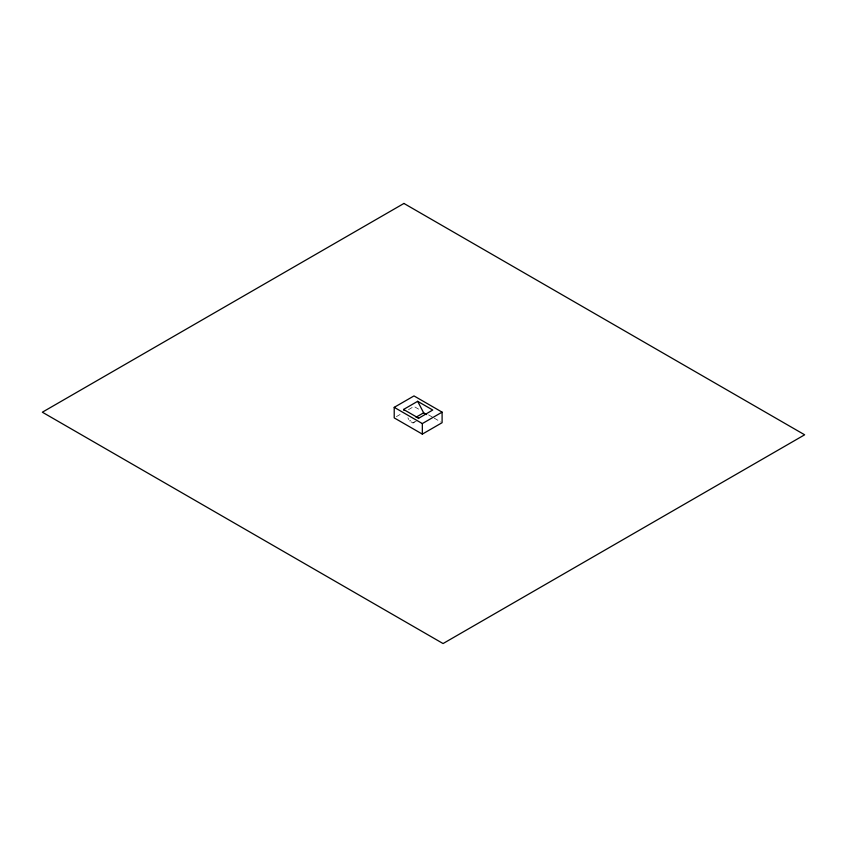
<?xml version="1.0" encoding="UTF-8"?>
<svg xmlns="http://www.w3.org/2000/svg" width="847" height="847" viewBox="0 0 847 847"><rect width="100%" height="100%" fill="white"/><g stroke="black" fill="none" stroke-linecap="round" stroke-linejoin="round"><path stroke-width="0.64" stroke-dasharray="4.24 3.18" d="M414.395 421.806L413.018 422.981L409.525 420.97L407.905 417.846M396.417 416.618L400.811 414.077M408.498 409.641L413.992 406.465L420.737 410.361M409.525 420.97L410.573 420.366M413.018 422.981L416.248 421.118M428.614 414.914L433.113 417.507M434.236 418.153L440.98 422.05"/><path stroke-width="1.27" d="M418.174 418.556L432.743 410.022L417.666 401.309L403.553 409.461L404.061 410.424M394.215 407.343L413.992 395.92L442.102 412.15L442.102 422.695L422.335 434.119L394.215 417.889L394.215 407.343L422.335 423.574L442.102 412.15M416.036 417.211L423.638 412.817L426.634 414.554M403.553 409.461L418.63 418.164M417.666 401.309L423.638 412.817M422.335 423.574L422.335 434.119M403.934 203.449L42.35 412.203L443.066 643.551L804.65 434.797L403.934 203.449"/></g></svg>
